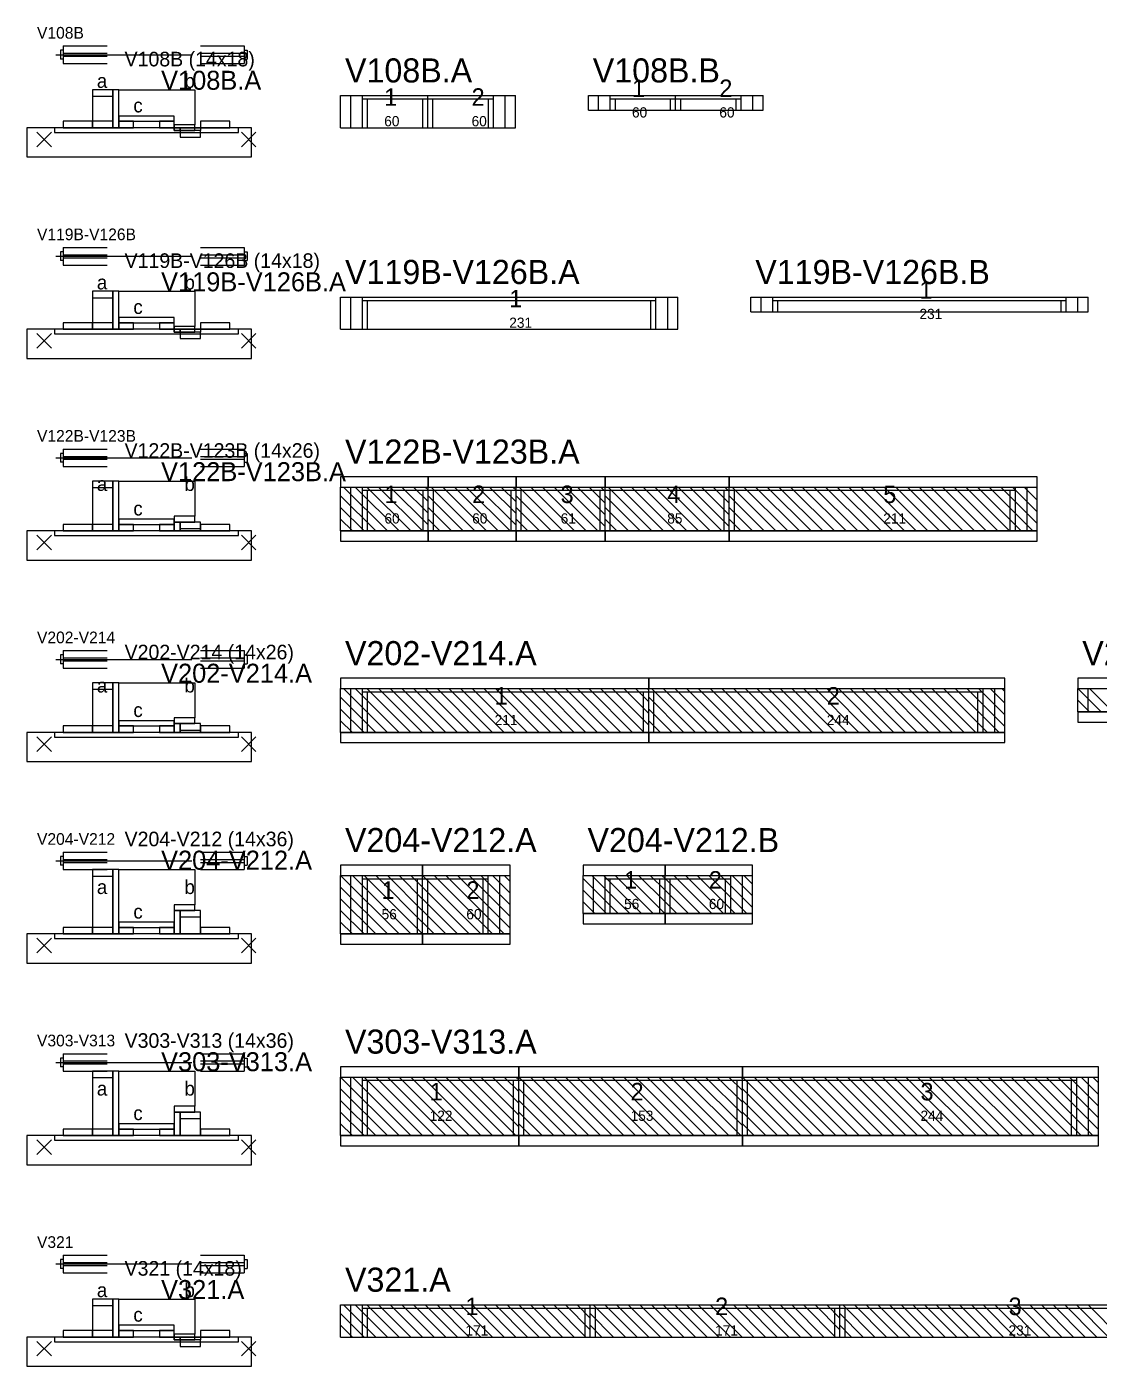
# Model space of a CAD drawing. Header units: metres. Extents: x -10 to 74425, y -2037 to 26.
# Drawn here: x 65070 to 65805, y -2008 to -1091 of the extents above; entities that cross this region are included whole.
import ezdxf

# ---------------------------------------------------------------- set-up
doc = ezdxf.new("R2010")
doc.units = ezdxf.units.M
doc.layers.add('LABELS', color=3, linetype='Continuous')
doc.layers.add('VIGAS', color=7, linetype='Continuous')

msp = doc.modelspace()

# ---------------------------------------------------------------- linework, layer by layer
at = {"layer": 'VIGAS'}
for p, q in [((65093.2, -1107), (65093.2, -1113)), ((65095.2, -1107), (65093.2, -1107)), ((65095.2, -1104), (65125.2, -1104)), ((65095.2, -1104), (65095.2, -1116)), ((65095.2, -1109), (65125.2, -1109)), ((65189.2, -1104), (65219.2, -1104)), ((65189.2, -1109), (65219.2, -1109)), ((65219.2, -1104), (65219.2, -1116)), ((65219.2, -1107), (65221.2, -1107)), ((65221.2, -1107), (65221.2, -1113)), ((65090.2, -1110), (65183.2, -1110)), ((65095.2, -1113), (65093.2, -1113)), ((65095.2, -1111), (65125.2, -1111)), ((65095.2, -1116), (65125.2, -1116)), ((65189.2, -1111), (65219.2, -1111)), ((65189.2, -1116), (65219.2, -1116)), ((65219.2, -1113), (65221.2, -1113)), ((65285.2, -1138), (65344.9, -1138)), ((65285.2, -1160), (65285.2, -1138)), ((65292.2, -1160), (65292.2, -1138)), ((65300.2, -1160), (65300.2, -1138)), ((65300.2, -1140.2), (65344.9, -1140.2)), ((65303.7, -1160), (65303.7, -1140.2)), ((65341.4, -1160), (65341.4, -1140.2)), ((65344.9, -1160), (65344.9, -1138)), ((65344.9, -1160), (65344.9, -1138)), ((65344.9, -1138), (65404.9, -1138)), ((65344.9, -1160), (65344.9, -1138)), ((65344.9, -1160), (65344.9, -1138)), ((65344.9, -1160), (65344.9, -1138)), ((65344.9, -1140.2), (65389.9, -1140.2)), ((65348.4, -1160), (65348.4, -1140.2)), ((65386.4, -1160), (65386.4, -1140.2)), ((65389.9, -1160), (65389.9, -1138)), ((65397.9, -1160), (65397.9, -1138)), ((65404.9, -1160), (65404.9, -1138)), ((65454.9, -1138), (65514.6, -1138)), ((65454.9, -1148), (65454.9, -1138)), ((65461.9, -1148), (65461.9, -1138)), ((65469.9, -1148), (65469.9, -1138)), ((65469.9, -1140.2), (65514.6, -1140.2)), ((65473.4, -1148), (65473.4, -1140.2)), ((65511.1, -1148), (65511.1, -1140.2)), ((65514.6, -1148), (65514.6, -1138)), ((65514.6, -1148), (65514.6, -1138)), ((65514.6, -1138), (65574.6, -1138)), ((65514.6, -1148), (65514.6, -1138)), ((65514.6, -1148), (65514.6, -1138)), ((65514.6, -1148), (65514.6, -1138)), ((65514.6, -1140.2), (65559.6, -1140.2)), ((65518.1, -1148), (65518.1, -1140.2)), ((65556.1, -1148), (65556.1, -1140.2)), ((65559.6, -1148), (65559.6, -1138)), ((65567.6, -1148), (65567.6, -1138)), ((65574.6, -1148), (65574.6, -1138)), ((65454.9, -1148), (65514.6, -1148)), ((65469.9, -1148), (65473.4, -1148)), ((65511.1, -1148), (65514.6, -1148)), ((65514.6, -1148), (65574.6, -1148)), ((65514.6, -1148), (65518.1, -1148)), ((65556.1, -1148), (65559.6, -1148)), ((65077.2, -1173), (65087.2, -1163)), ((65077.2, -1163), (65087.2, -1173)), ((65217.2, -1173), (65227.2, -1163)), ((65217.2, -1163), (65227.2, -1173)), ((65285.2, -1160), (65344.9, -1160)), ((65300.2, -1160), (65303.7, -1160)), ((65341.4, -1160), (65344.9, -1160)), ((65344.9, -1160), (65404.9, -1160)), ((65344.9, -1160), (65348.4, -1160)), ((65386.4, -1160), (65389.9, -1160)), ((65093.2, -1245), (65093.2, -1251)), ((65095.2, -1245), (65093.2, -1245)), ((65095.2, -1242), (65125.2, -1242)), ((65095.2, -1242), (65095.2, -1254)), ((65095.2, -1247), (65125.2, -1247)), ((65189.2, -1242), (65219.2, -1242)), ((65189.2, -1247), (65219.2, -1247)), ((65219.2, -1242), (65219.2, -1254)), ((65219.2, -1245), (65221.2, -1245)), ((65221.2, -1245), (65221.2, -1251)), ((65090.2, -1248), (65183.2, -1248)), ((65095.2, -1251), (65093.2, -1251)), ((65095.2, -1249), (65125.2, -1249)), ((65095.2, -1254), (65125.2, -1254)), ((65189.2, -1249), (65219.2, -1249)), ((65189.2, -1254), (65219.2, -1254)), ((65219.2, -1251), (65221.2, -1251)), ((65285.2, -1276), (65516.2, -1276)), ((65285.2, -1298), (65285.2, -1276)), ((65292.2, -1298), (65292.2, -1276)), ((65300.2, -1298), (65300.2, -1276)), ((65300.2, -1278.2), (65501.2, -1278.2)), ((65303.7, -1298), (65303.7, -1278.2)), ((65497.7, -1298), (65497.7, -1278.2)), ((65501.2, -1298), (65501.2, -1276)), ((65509.2, -1298), (65509.2, -1276)), ((65516.2, -1298), (65516.2, -1276)), ((65566.2, -1276), (65797.2, -1276)), ((65566.2, -1286), (65566.2, -1276)), ((65573.2, -1286), (65573.2, -1276)), ((65581.2, -1286), (65581.2, -1276)), ((65581.2, -1278.2), (65782.2, -1278.2)), ((65584.7, -1286), (65584.7, -1278.2)), ((65778.7, -1286), (65778.7, -1278.2)), ((65782.2, -1286), (65782.2, -1276)), ((65790.2, -1286), (65790.2, -1276)), ((65797.2, -1286), (65797.2, -1276)), ((65566.2, -1286), (65797.2, -1286)), ((65581.2, -1286), (65584.7, -1286)), ((65778.7, -1286), (65782.2, -1286)), ((65077.2, -1311), (65087.2, -1301)), ((65077.2, -1301), (65087.2, -1311)), ((65217.2, -1311), (65227.2, -1301)), ((65217.2, -1301), (65227.2, -1311)), ((65285.2, -1298), (65516.2, -1298)), ((65300.2, -1298), (65303.7, -1298)), ((65497.7, -1298), (65501.2, -1298)), ((65093.2, -1383), (65093.2, -1389)), ((65095.2, -1383), (65093.2, -1383)), ((65095.2, -1380), (65125.2, -1380)), ((65095.2, -1380), (65095.2, -1392)), ((65189.2, -1380), (65219.2, -1380)), ((65219.2, -1380), (65219.2, -1392)), ((65219.2, -1383), (65221.2, -1383)), ((65221.2, -1383), (65221.2, -1389)), ((65090.2, -1386), (65183.2, -1386)), ((65095.2, -1389), (65093.2, -1389)), ((65095.2, -1385), (65125.2, -1385)), ((65095.2, -1387), (65125.2, -1387)), ((65095.2, -1392), (65125.2, -1392)), ((65189.2, -1385), (65219.2, -1385)), ((65189.2, -1387), (65219.2, -1387)), ((65189.2, -1392), (65219.2, -1392)), ((65219.2, -1389), (65221.2, -1389)), ((65285.2, -1406), (65345.2, -1406)), ((65285.2, -1436), (65285.2, -1406)), ((65309.2, -1436), (65285.2, -1412)), ((65317.2, -1436), (65287.2, -1406)), ((65292.2, -1436), (65292.2, -1406)), ((65325.2, -1436), (65295.2, -1406)), ((65300.2, -1436), (65300.2, -1406)), ((65300.2, -1408.2), (65345.2, -1408.2)), ((65333.2, -1436), (65303.2, -1406)), ((65303.7, -1436), (65303.7, -1408.2)), ((65341.2, -1436), (65311.2, -1406)), ((65345.2, -1432), (65319.2, -1406)), ((65345.2, -1424), (65327.2, -1406)), ((65345.2, -1416), (65335.2, -1406)), ((65341.7, -1436), (65341.7, -1408.2)), ((65345.2, -1408), (65343.2, -1406)), ((65345.2, -1436), (65345.2, -1406)), ((65345.2, -1436), (65345.2, -1406)), ((65345.2, -1406), (65405.4, -1406)), ((65345.2, -1436), (65345.2, -1406)), ((65345.2, -1436), (65345.2, -1406)), ((65345.2, -1436), (65345.2, -1406)), ((65345.2, -1408.2), (65405.4, -1408.2)), ((65369.2, -1436), (65345.2, -1412)), ((65377.2, -1436), (65347.2, -1406)), ((65348.7, -1436), (65348.7, -1408.2)), ((65385.2, -1436), (65355.2, -1406)), ((65393.2, -1436), (65363.2, -1406)), ((65401.2, -1436), (65371.2, -1406)), ((65405.4, -1432.2), (65379.2, -1406)), ((65405.4, -1424.2), (65387.2, -1406)), ((65405.4, -1416.2), (65395.2, -1406)), ((65401.9, -1436), (65401.9, -1408.2)), ((65405.4, -1408.2), (65403.2, -1406)), ((65405.4, -1436), (65405.4, -1406)), ((65405.4, -1436), (65405.4, -1406)), ((65405.4, -1406), (65466.4, -1406)), ((65405.4, -1436), (65405.4, -1406)), ((65405.4, -1436), (65405.4, -1406)), ((65405.4, -1436), (65405.4, -1406)), ((65405.4, -1408.2), (65466.4, -1408.2)), ((65429.4, -1436), (65405.4, -1412)), ((65437.4, -1436), (65407.4, -1406)), ((65408.9, -1436), (65408.9, -1408.2)), ((65445.4, -1436), (65415.4, -1406)), ((65453.4, -1436), (65423.4, -1406)), ((65461.4, -1436), (65431.4, -1406)), ((65466.4, -1433), (65439.4, -1406)), ((65466.4, -1425), (65447.4, -1406)), ((65466.4, -1417), (65455.4, -1406)), ((65462.9, -1436), (65462.9, -1408.2)), ((65466.4, -1409), (65463.4, -1406)), ((65466.4, -1436), (65466.4, -1406)), ((65466.4, -1436), (65466.4, -1406)), ((65466.4, -1406), (65551.4, -1406)), ((65466.4, -1436), (65466.4, -1406)), ((65466.4, -1436), (65466.4, -1406)), ((65466.4, -1436), (65466.4, -1406)), ((65466.4, -1408.2), (65551.4, -1408.2)), ((65490.4, -1436), (65466.4, -1412)), ((65498.4, -1436), (65468.4, -1406)), ((65469.9, -1436), (65469.9, -1408.2)), ((65506.4, -1436), (65476.4, -1406)), ((65514.4, -1436), (65484.4, -1406)), ((65522.4, -1436), (65492.4, -1406)), ((65530.4, -1436), (65500.4, -1406)), ((65538.4, -1436), (65508.4, -1406)), ((65546.4, -1436), (65516.4, -1406)), ((65551.4, -1433), (65524.4, -1406)), ((65551.4, -1425), (65532.4, -1406)), ((65551.4, -1417), (65540.4, -1406)), ((65547.9, -1436), (65547.9, -1408.2)), ((65551.4, -1409), (65548.4, -1406)), ((65551.4, -1436), (65551.4, -1406)), ((65551.4, -1436), (65551.4, -1406)), ((65551.4, -1406), (65762.4, -1406)), ((65551.4, -1436), (65551.4, -1406)), ((65551.4, -1436), (65551.4, -1406)), ((65551.4, -1436), (65551.4, -1406)), ((65551.4, -1408.2), (65747.4, -1408.2)), ((65575.4, -1436), (65551.4, -1412)), ((65583.4, -1436), (65553.4, -1406)), ((65554.9, -1436), (65554.9, -1408.2)), ((65591.4, -1436), (65561.4, -1406)), ((65599.4, -1436), (65569.4, -1406)), ((65607.4, -1436), (65577.4, -1406)), ((65615.4, -1436), (65585.4, -1406)), ((65623.4, -1436), (65593.4, -1406)), ((65631.4, -1436), (65601.4, -1406)), ((65639.4, -1436), (65609.4, -1406)), ((65647.4, -1436), (65617.4, -1406)), ((65655.4, -1436), (65625.4, -1406)), ((65663.4, -1436), (65633.4, -1406)), ((65671.4, -1436), (65641.4, -1406)), ((65679.4, -1436), (65649.4, -1406)), ((65687.4, -1436), (65657.4, -1406)), ((65695.4, -1436), (65665.4, -1406)), ((65703.4, -1436), (65673.4, -1406)), ((65711.4, -1436), (65681.4, -1406)), ((65719.4, -1436), (65689.4, -1406)), ((65727.4, -1436), (65697.4, -1406)), ((65735.4, -1436), (65705.4, -1406)), ((65743.4, -1436), (65713.4, -1406)), ((65751.4, -1436), (65721.4, -1406)), ((65759.4, -1436), (65729.4, -1406)), ((65762.4, -1431), (65737.4, -1406)), ((65743.9, -1436), (65743.9, -1408.2)), ((65762.4, -1423), (65745.4, -1406)), ((65747.4, -1436), (65747.4, -1406)), ((65762.4, -1415), (65753.4, -1406)), ((65755.4, -1436), (65755.4, -1406)), ((65762.4, -1407), (65761.4, -1406)), ((65762.4, -1436), (65762.4, -1406)), ((65301.2, -1436), (65285.2, -1420)), ((65361.2, -1436), (65345.2, -1420)), ((65421.4, -1436), (65405.4, -1420)), ((65482.4, -1436), (65466.4, -1420)), ((65567.4, -1436), (65551.4, -1420)), ((65293.2, -1436), (65285.2, -1428)), ((65353.2, -1436), (65345.2, -1428)), ((65413.4, -1436), (65405.4, -1428)), ((65474.4, -1436), (65466.4, -1428)), ((65559.4, -1436), (65551.4, -1428)), ((65077.2, -1449), (65087.2, -1439)), ((65077.2, -1439), (65087.2, -1449)), ((65217.2, -1449), (65227.2, -1439)), ((65217.2, -1439), (65227.2, -1449)), ((65285.2, -1436), (65345.2, -1436)), ((65285.2, -1436), (65285.2, -1436)), ((65300.2, -1436), (65303.7, -1436)), ((65341.7, -1436), (65345.2, -1436)), ((65345.2, -1436), (65405.4, -1436)), ((65345.2, -1436), (65348.7, -1436)), ((65345.2, -1436), (65345.2, -1436)), ((65401.9, -1436), (65405.4, -1436)), ((65405.4, -1436), (65466.4, -1436)), ((65405.4, -1436), (65408.9, -1436)), ((65405.4, -1436), (65405.4, -1436)), ((65462.9, -1436), (65466.4, -1436)), ((65466.4, -1436), (65551.4, -1436)), ((65466.4, -1436), (65469.9, -1436)), ((65466.4, -1436), (65466.4, -1436)), ((65547.9, -1436), (65551.4, -1436)), ((65551.4, -1436), (65762.4, -1436)), ((65551.4, -1436), (65554.9, -1436)), ((65551.4, -1436), (65551.4, -1436)), ((65743.9, -1436), (65747.4, -1436)), ((65093.2, -1521), (65093.2, -1527)), ((65095.2, -1521), (65093.2, -1521)), ((65095.2, -1518), (65125.2, -1518)), ((65095.2, -1518), (65095.2, -1530)), ((65189.2, -1518), (65219.2, -1518)), ((65219.2, -1518), (65219.2, -1530)), ((65219.2, -1521), (65221.2, -1521)), ((65221.2, -1521), (65221.2, -1527)), ((65090.2, -1524), (65183.2, -1524)), ((65095.2, -1527), (65093.2, -1527)), ((65095.2, -1523), (65125.2, -1523)), ((65095.2, -1525), (65125.2, -1525)), ((65095.2, -1530), (65125.2, -1530)), ((65189.2, -1523), (65219.2, -1523)), ((65189.2, -1525), (65219.2, -1525)), ((65189.2, -1530), (65219.2, -1530)), ((65219.2, -1527), (65221.2, -1527)), ((65285.2, -1544), (65496.2, -1544)), ((65285.2, -1574), (65285.2, -1544)), ((65317.2, -1574), (65287.2, -1544)), ((65292.2, -1574), (65292.2, -1544)), ((65325.2, -1574), (65295.2, -1544)), ((65300.2, -1574), (65300.2, -1544)), ((65300.2, -1546.2), (65496.2, -1546.2)), ((65333.2, -1574), (65303.2, -1544)), ((65303.7, -1574), (65303.7, -1546.2)), ((65341.2, -1574), (65311.2, -1544)), ((65349.2, -1574), (65319.2, -1544)), ((65357.2, -1574), (65327.2, -1544)), ((65365.2, -1574), (65335.2, -1544)), ((65373.2, -1574), (65343.2, -1544)), ((65381.2, -1574), (65351.2, -1544)), ((65389.2, -1574), (65359.2, -1544)), ((65397.2, -1574), (65367.2, -1544)), ((65405.2, -1574), (65375.2, -1544)), ((65413.2, -1574), (65383.2, -1544)), ((65421.2, -1574), (65391.2, -1544)), ((65429.2, -1574), (65399.2, -1544)), ((65437.2, -1574), (65407.2, -1544)), ((65445.2, -1574), (65415.2, -1544)), ((65453.2, -1574), (65423.2, -1544)), ((65461.2, -1574), (65431.2, -1544)), ((65469.2, -1574), (65439.2, -1544)), ((65477.2, -1574), (65447.2, -1544)), ((65485.2, -1574), (65455.2, -1544)), ((65493.2, -1574), (65463.2, -1544)), ((65496.2, -1569), (65471.2, -1544)), ((65496.2, -1561), (65479.2, -1544)), ((65496.2, -1553), (65487.2, -1544)), ((65492.7, -1574), (65492.7, -1546.2)), ((65496.2, -1545), (65495.2, -1544)), ((65496.2, -1574), (65496.2, -1544)), ((65496.2, -1574), (65496.2, -1544)), ((65496.2, -1544), (65740.2, -1544)), ((65496.2, -1574), (65496.2, -1544)), ((65496.2, -1574), (65496.2, -1544)), ((65496.2, -1574), (65496.2, -1544)), ((65496.2, -1546.2), (65725.2, -1546.2)), ((65528.2, -1574), (65498.2, -1544)), ((65499.7, -1574), (65499.7, -1546.2)), ((65536.2, -1574), (65506.2, -1544)), ((65544.2, -1574), (65514.2, -1544)), ((65552.2, -1574), (65522.2, -1544)), ((65560.2, -1574), (65530.2, -1544)), ((65568.2, -1574), (65538.2, -1544)), ((65576.2, -1574), (65546.2, -1544)), ((65584.2, -1574), (65554.2, -1544)), ((65592.2, -1574), (65562.2, -1544)), ((65600.2, -1574), (65570.2, -1544)), ((65608.2, -1574), (65578.2, -1544)), ((65616.2, -1574), (65586.2, -1544)), ((65624.2, -1574), (65594.2, -1544)), ((65632.2, -1574), (65602.2, -1544)), ((65640.2, -1574), (65610.2, -1544)), ((65648.2, -1574), (65618.2, -1544)), ((65656.2, -1574), (65626.2, -1544)), ((65664.2, -1574), (65634.2, -1544)), ((65672.2, -1574), (65642.2, -1544)), ((65680.2, -1574), (65650.2, -1544)), ((65688.2, -1574), (65658.2, -1544)), ((65696.2, -1574), (65666.2, -1544)), ((65704.2, -1574), (65674.2, -1544)), ((65712.2, -1574), (65682.2, -1544)), ((65720.2, -1574), (65690.2, -1544)), ((65728.2, -1574), (65698.2, -1544)), ((65736.2, -1574), (65706.2, -1544)), ((65740.2, -1570), (65714.2, -1544)), ((65721.7, -1574), (65721.7, -1546.2)), ((65740.2, -1562), (65722.2, -1544)), ((65725.2, -1574), (65725.2, -1544)), ((65740.2, -1554), (65730.2, -1544)), ((65733.2, -1574), (65733.2, -1544)), ((65740.2, -1546), (65738.2, -1544)), ((65740.2, -1574), (65740.2, -1544)), ((65790.2, -1544), (66001.2, -1544)), ((65790.2, -1560), (65790.2, -1544)), ((65806.2, -1560), (65790.2, -1544)), ((65797.2, -1560), (65797.2, -1544)), ((65814.2, -1560), (65798.2, -1544)), ((65309.2, -1574), (65285.2, -1550)), ((65301.2, -1574), (65285.2, -1558)), ((65520.2, -1574), (65496.2, -1550)), ((65512.2, -1574), (65496.2, -1558)), ((65798.2, -1560), (65790.2, -1552)), ((65293.2, -1574), (65285.2, -1566)), ((65504.2, -1574), (65496.2, -1566)), ((65790.2, -1560), (66001.2, -1560)), ((65790.2, -1560), (65790.2, -1560)), ((65077.2, -1587), (65087.2, -1577)), ((65077.2, -1577), (65087.2, -1587)), ((65217.2, -1587), (65227.2, -1577)), ((65217.2, -1577), (65227.2, -1587)), ((65285.2, -1574), (65496.2, -1574)), ((65285.2, -1574), (65285.2, -1574)), ((65300.2, -1574), (65303.7, -1574)), ((65492.7, -1574), (65496.2, -1574)), ((65496.2, -1574), (65740.2, -1574)), ((65496.2, -1574), (65499.7, -1574)), ((65496.2, -1574), (65496.2, -1574)), ((65721.7, -1574), (65725.2, -1574)), ((65093.2, -1659), (65093.2, -1665)), ((65095.2, -1659), (65093.2, -1659)), ((65095.2, -1656), (65125.2, -1656)), ((65095.2, -1656), (65095.2, -1668)), ((65189.2, -1656), (65219.2, -1656)), ((65219.2, -1656), (65219.2, -1668)), ((65219.2, -1659), (65221.2, -1659)), ((65221.2, -1659), (65221.2, -1665)), ((65090.2, -1662), (65183.2, -1662)), ((65095.2, -1665), (65093.2, -1665)), ((65095.2, -1661), (65125.2, -1661)), ((65095.2, -1663), (65125.2, -1663)), ((65095.2, -1668), (65125.2, -1668)), ((65189.2, -1661), (65219.2, -1661)), ((65189.2, -1663), (65219.2, -1663)), ((65189.2, -1668), (65219.2, -1668)), ((65219.2, -1665), (65221.2, -1665)), ((65285.2, -1672), (65341.3, -1672)), ((65285.2, -1712), (65285.2, -1672)), ((65325.2, -1712), (65285.2, -1672)), ((65292.2, -1712), (65292.2, -1672)), ((65333.2, -1712), (65293.2, -1672)), ((65300.2, -1712), (65300.2, -1672)), ((65300.2, -1674.2), (65341.3, -1674.2)), ((65341.2, -1712), (65301.2, -1672)), ((65303.7, -1712), (65303.7, -1674.2)), ((65341.3, -1704.1), (65309.2, -1672)), ((65341.3, -1696.1), (65317.2, -1672)), ((65341.3, -1688.1), (65325.2, -1672)), ((65341.3, -1680.1), (65333.2, -1672)), ((65337.8, -1712), (65337.8, -1674.2)), ((65341.3, -1672.1), (65341.2, -1672)), ((65341.3, -1712), (65341.3, -1672)), ((65341.3, -1712), (65341.3, -1672)), ((65341.3, -1672), (65401.3, -1672)), ((65341.3, -1712), (65341.3, -1672)), ((65341.3, -1712), (65341.3, -1672)), ((65341.3, -1712), (65341.3, -1672)), ((65381.3, -1712), (65341.3, -1672)), ((65341.3, -1674.2), (65386.3, -1674.2)), ((65344.8, -1712), (65344.8, -1674.2)), ((65389.3, -1712), (65349.3, -1672)), ((65397.3, -1712), (65357.3, -1672)), ((65401.3, -1708), (65365.3, -1672)), ((65401.3, -1700), (65373.3, -1672)), ((65401.3, -1692), (65381.3, -1672)), ((65382.8, -1712), (65382.8, -1674.2)), ((65386.3, -1712), (65386.3, -1672)), ((65401.3, -1684), (65389.3, -1672)), ((65394.3, -1712), (65394.3, -1672)), ((65401.3, -1676), (65397.3, -1672)), ((65401.3, -1712), (65401.3, -1672)), ((65451.3, -1672), (65507.4, -1672)), ((65451.3, -1698), (65451.3, -1672)), ((65475.3, -1698), (65451.3, -1674)), ((65483.3, -1698), (65457.3, -1672)), ((65458.3, -1698), (65458.3, -1672)), ((65491.3, -1698), (65465.3, -1672)), ((65466.3, -1698), (65466.3, -1672)), ((65466.3, -1674.2), (65507.4, -1674.2)), ((65469.8, -1698), (65469.8, -1674.2)), ((65499.3, -1698), (65473.3, -1672)), ((65507.3, -1698), (65481.3, -1672)), ((65507.4, -1690.1), (65489.3, -1672)), ((65507.4, -1682.1), (65497.3, -1672)), ((65503.9, -1698), (65503.9, -1674.2)), ((65507.4, -1674.1), (65505.3, -1672)), ((65507.4, -1698), (65507.4, -1672)), ((65507.4, -1698), (65507.4, -1672)), ((65507.4, -1672), (65567.4, -1672)), ((65507.4, -1698), (65507.4, -1672)), ((65507.4, -1698), (65507.4, -1672)), ((65507.4, -1698), (65507.4, -1672)), ((65531.4, -1698), (65507.4, -1674)), ((65507.4, -1674.2), (65552.4, -1674.2)), ((65510.9, -1698), (65510.9, -1674.2)), ((65539.4, -1698), (65513.4, -1672)), ((65547.4, -1698), (65521.4, -1672)), ((65555.4, -1698), (65529.4, -1672)), ((65563.4, -1698), (65537.4, -1672)), ((65567.4, -1694), (65545.4, -1672)), ((65548.9, -1698), (65548.9, -1674.2)), ((65552.4, -1698), (65552.4, -1672)), ((65567.4, -1686), (65553.4, -1672)), ((65560.4, -1698), (65560.4, -1672)), ((65567.4, -1678), (65561.4, -1672)), ((65567.4, -1698), (65567.4, -1672)), ((65317.2, -1712), (65285.2, -1680)), ((65373.3, -1712), (65341.3, -1680)), ((65467.3, -1698), (65451.3, -1682)), ((65523.4, -1698), (65507.4, -1682)), ((65309.2, -1712), (65285.2, -1688)), ((65301.2, -1712), (65285.2, -1696)), ((65365.3, -1712), (65341.3, -1688)), ((65357.3, -1712), (65341.3, -1696)), ((65459.3, -1698), (65451.3, -1690)), ((65515.4, -1698), (65507.4, -1690)), ((65293.2, -1712), (65285.2, -1704)), ((65349.3, -1712), (65341.3, -1704)), ((65451.3, -1698), (65507.4, -1698)), ((65451.3, -1698), (65451.3, -1698)), ((65466.3, -1698), (65469.8, -1698)), ((65503.9, -1698), (65507.4, -1698)), ((65507.4, -1698), (65567.4, -1698)), ((65507.4, -1698), (65510.9, -1698)), ((65507.4, -1698), (65507.4, -1698)), ((65548.9, -1698), (65552.4, -1698)), ((65077.2, -1725), (65087.2, -1715)), ((65077.2, -1715), (65087.2, -1725)), ((65217.2, -1725), (65227.2, -1715)), ((65217.2, -1715), (65227.2, -1725)), ((65285.2, -1712), (65341.3, -1712)), ((65285.2, -1712), (65285.2, -1712)), ((65300.2, -1712), (65303.7, -1712)), ((65337.8, -1712), (65341.3, -1712)), ((65341.3, -1712), (65401.3, -1712)), ((65341.3, -1712), (65344.8, -1712)), ((65341.3, -1712), (65341.3, -1712)), ((65382.8, -1712), (65386.3, -1712)), ((65093.2, -1797), (65093.2, -1803)), ((65095.2, -1797), (65093.2, -1797)), ((65095.2, -1794), (65125.2, -1794)), ((65095.2, -1794), (65095.2, -1806)), ((65189.2, -1794), (65219.2, -1794)), ((65219.2, -1794), (65219.2, -1806)), ((65219.2, -1797), (65221.2, -1797)), ((65221.2, -1797), (65221.2, -1803)), ((65090.2, -1800), (65183.2, -1800)), ((65095.2, -1803), (65093.2, -1803)), ((65095.2, -1799), (65125.2, -1799)), ((65095.2, -1801), (65125.2, -1801)), ((65095.2, -1806), (65125.2, -1806)), ((65189.2, -1799), (65219.2, -1799)), ((65189.2, -1801), (65219.2, -1801)), ((65189.2, -1806), (65219.2, -1806)), ((65219.2, -1803), (65221.2, -1803)), ((65285.2, -1810), (65407.2, -1810)), ((65285.2, -1850), (65285.2, -1810)), ((65325.2, -1850), (65285.2, -1810)), ((65292.2, -1850), (65292.2, -1810)), ((65333.2, -1850), (65293.2, -1810)), ((65300.2, -1850), (65300.2, -1810)), ((65300.2, -1812.2), (65407.2, -1812.2)), ((65341.2, -1850), (65301.2, -1810)), ((65303.7, -1850), (65303.7, -1812.2)), ((65349.2, -1850), (65309.2, -1810)), ((65357.2, -1850), (65317.2, -1810)), ((65365.2, -1850), (65325.2, -1810)), ((65373.2, -1850), (65333.2, -1810)), ((65381.2, -1850), (65341.2, -1810)), ((65389.2, -1850), (65349.2, -1810)), ((65397.2, -1850), (65357.2, -1810)), ((65405.2, -1850), (65365.2, -1810)), ((65407.2, -1844), (65373.2, -1810)), ((65407.2, -1836), (65381.2, -1810)), ((65407.2, -1828), (65389.2, -1810)), ((65407.2, -1820), (65397.2, -1810)), ((65403.7, -1850), (65403.7, -1812.2)), ((65407.2, -1812), (65405.2, -1810)), ((65407.2, -1850), (65407.2, -1810)), ((65407.2, -1850), (65407.2, -1810)), ((65407.2, -1810), (65560.4, -1810)), ((65407.2, -1850), (65407.2, -1810)), ((65407.2, -1850), (65407.2, -1810)), ((65407.2, -1850), (65407.2, -1810)), ((65447.2, -1850), (65407.2, -1810)), ((65407.2, -1812.2), (65560.4, -1812.2)), ((65410.7, -1850), (65410.7, -1812.2)), ((65455.2, -1850), (65415.2, -1810)), ((65463.2, -1850), (65423.2, -1810)), ((65471.2, -1850), (65431.2, -1810)), ((65479.2, -1850), (65439.2, -1810)), ((65487.2, -1850), (65447.2, -1810)), ((65495.2, -1850), (65455.2, -1810)), ((65503.2, -1850), (65463.2, -1810)), ((65511.2, -1850), (65471.2, -1810)), ((65519.2, -1850), (65479.2, -1810)), ((65527.2, -1850), (65487.2, -1810)), ((65535.2, -1850), (65495.2, -1810)), ((65543.2, -1850), (65503.2, -1810)), ((65551.2, -1850), (65511.2, -1810)), ((65559.2, -1850), (65519.2, -1810)), ((65560.4, -1843.2), (65527.2, -1810)), ((65560.4, -1835.2), (65535.2, -1810)), ((65560.4, -1827.2), (65543.2, -1810)), ((65560.4, -1819.2), (65551.2, -1810)), ((65556.9, -1850), (65556.9, -1812.2)), ((65560.4, -1811.2), (65559.2, -1810)), ((65560.4, -1850), (65560.4, -1810)), ((65560.4, -1850), (65560.4, -1810)), ((65560.4, -1810), (65804.4, -1810)), ((65560.4, -1850), (65560.4, -1810)), ((65560.4, -1850), (65560.4, -1810)), ((65560.4, -1850), (65560.4, -1810)), ((65600.4, -1850), (65560.4, -1810)), ((65560.4, -1812.2), (65789.4, -1812.2)), ((65563.9, -1850), (65563.9, -1812.2)), ((65608.4, -1850), (65568.4, -1810)), ((65616.4, -1850), (65576.4, -1810)), ((65624.4, -1850), (65584.4, -1810)), ((65632.4, -1850), (65592.4, -1810)), ((65640.4, -1850), (65600.4, -1810)), ((65648.4, -1850), (65608.4, -1810)), ((65656.4, -1850), (65616.4, -1810)), ((65664.4, -1850), (65624.4, -1810)), ((65672.4, -1850), (65632.4, -1810)), ((65680.4, -1850), (65640.4, -1810)), ((65688.4, -1850), (65648.4, -1810)), ((65696.4, -1850), (65656.4, -1810)), ((65704.4, -1850), (65664.4, -1810)), ((65712.4, -1850), (65672.4, -1810)), ((65720.4, -1850), (65680.4, -1810)), ((65728.4, -1850), (65688.4, -1810)), ((65736.4, -1850), (65696.4, -1810)), ((65744.4, -1850), (65704.4, -1810)), ((65752.4, -1850), (65712.4, -1810)), ((65760.4, -1850), (65720.4, -1810)), ((65768.4, -1850), (65728.4, -1810)), ((65776.4, -1850), (65736.4, -1810)), ((65784.4, -1850), (65744.4, -1810)), ((65792.4, -1850), (65752.4, -1810)), ((65800.4, -1850), (65760.4, -1810)), ((65804.4, -1846), (65768.4, -1810)), ((65804.4, -1838), (65776.4, -1810)), ((65804.4, -1830), (65784.4, -1810)), ((65785.9, -1850), (65785.9, -1812.2)), ((65789.4, -1850), (65789.4, -1810)), ((65804.4, -1822), (65792.4, -1810)), ((65797.4, -1850), (65797.4, -1810)), ((65804.4, -1814), (65800.4, -1810)), ((65804.4, -1850), (65804.4, -1810)), ((65317.2, -1850), (65285.2, -1818)), ((65439.2, -1850), (65407.2, -1818)), ((65592.4, -1850), (65560.4, -1818)), ((65309.2, -1850), (65285.2, -1826)), ((65301.2, -1850), (65285.2, -1834)), ((65431.2, -1850), (65407.2, -1826)), ((65423.2, -1850), (65407.2, -1834)), ((65584.4, -1850), (65560.4, -1826)), ((65576.4, -1850), (65560.4, -1834)), ((65293.2, -1850), (65285.2, -1842)), ((65415.2, -1850), (65407.2, -1842)), ((65568.4, -1850), (65560.4, -1842)), ((65285.2, -1850), (65407.2, -1850)), ((65285.2, -1850), (65285.2, -1850)), ((65300.2, -1850), (65303.7, -1850)), ((65403.7, -1850), (65407.2, -1850)), ((65407.2, -1850), (65560.4, -1850)), ((65407.2, -1850), (65410.7, -1850)), ((65407.2, -1850), (65407.2, -1850)), ((65556.9, -1850), (65560.4, -1850)), ((65560.4, -1850), (65804.4, -1850)), ((65560.4, -1850), (65563.9, -1850)), ((65560.4, -1850), (65560.4, -1850)), ((65785.9, -1850), (65789.4, -1850)), ((65077.2, -1863), (65087.2, -1853)), ((65077.2, -1853), (65087.2, -1863)), ((65217.2, -1863), (65227.2, -1853)), ((65217.2, -1853), (65227.2, -1863)), ((65093.2, -1935), (65093.2, -1941)), ((65095.2, -1935), (65093.2, -1935)), ((65095.2, -1932), (65125.2, -1932)), ((65095.2, -1932), (65095.2, -1944)), ((65189.2, -1932), (65219.2, -1932)), ((65219.2, -1932), (65219.2, -1944)), ((65219.2, -1935), (65221.2, -1935)), ((65221.2, -1935), (65221.2, -1941)), ((65090.2, -1938), (65183.2, -1938)), ((65095.2, -1941), (65093.2, -1941)), ((65095.2, -1937), (65125.2, -1937)), ((65095.2, -1939), (65125.2, -1939)), ((65095.2, -1944), (65125.2, -1944)), ((65189.2, -1937), (65219.2, -1937)), ((65189.2, -1939), (65219.2, -1939)), ((65189.2, -1944), (65219.2, -1944)), ((65219.2, -1941), (65221.2, -1941)), ((65285.2, -1966), (65456.2, -1966)), ((65285.2, -1988), (65285.2, -1966)), ((65309.2, -1988), (65287.2, -1966)), ((65292.2, -1988), (65292.2, -1966)), ((65317.2, -1988), (65295.2, -1966)), ((65300.2, -1988), (65300.2, -1966)), ((65300.2, -1968.2), (65456.2, -1968.2)), ((65325.2, -1988), (65303.2, -1966)), ((65303.7, -1988), (65303.7, -1968.2)), ((65333.2, -1988), (65311.2, -1966)), ((65341.2, -1988), (65319.2, -1966)), ((65349.2, -1988), (65327.2, -1966)), ((65357.2, -1988), (65335.2, -1966)), ((65365.2, -1988), (65343.2, -1966)), ((65373.2, -1988), (65351.2, -1966)), ((65381.2, -1988), (65359.2, -1966)), ((65389.2, -1988), (65367.2, -1966)), ((65397.2, -1988), (65375.2, -1966)), ((65405.2, -1988), (65383.2, -1966)), ((65413.2, -1988), (65391.2, -1966)), ((65421.2, -1988), (65399.2, -1966)), ((65429.2, -1988), (65407.2, -1966)), ((65437.2, -1988), (65415.2, -1966)), ((65445.2, -1988), (65423.2, -1966)), ((65453.2, -1988), (65431.2, -1966)), ((65456.2, -1983), (65439.2, -1966)), ((65456.2, -1975), (65447.2, -1966)), ((65452.7, -1988), (65452.7, -1968.2)), ((65456.2, -1967), (65455.2, -1966)), ((65456.2, -1988), (65456.2, -1966)), ((65456.2, -1988), (65456.2, -1966)), ((65456.2, -1966), (65627.2, -1966)), ((65456.2, -1988), (65456.2, -1966)), ((65456.2, -1988), (65456.2, -1966)), ((65456.2, -1988), (65456.2, -1966)), ((65456.2, -1968.2), (65627.2, -1968.2)), ((65480.2, -1988), (65458.2, -1966)), ((65459.7, -1988), (65459.7, -1968.2)), ((65488.2, -1988), (65466.2, -1966)), ((65496.2, -1988), (65474.2, -1966)), ((65504.2, -1988), (65482.2, -1966)), ((65512.2, -1988), (65490.2, -1966)), ((65520.2, -1988), (65498.2, -1966)), ((65528.2, -1988), (65506.2, -1966)), ((65536.2, -1988), (65514.2, -1966)), ((65544.2, -1988), (65522.2, -1966)), ((65552.2, -1988), (65530.2, -1966)), ((65560.2, -1988), (65538.2, -1966)), ((65568.2, -1988), (65546.2, -1966)), ((65576.2, -1988), (65554.2, -1966)), ((65584.2, -1988), (65562.2, -1966)), ((65592.2, -1988), (65570.2, -1966)), ((65600.2, -1988), (65578.2, -1966)), ((65608.2, -1988), (65586.2, -1966)), ((65616.2, -1988), (65594.2, -1966)), ((65624.2, -1988), (65602.2, -1966)), ((65627.2, -1983), (65610.2, -1966)), ((65627.2, -1975), (65618.2, -1966)), ((65623.7, -1988), (65623.7, -1968.2)), ((65627.2, -1967), (65626.2, -1966)), ((65627.2, -1988), (65627.2, -1966)), ((65627.2, -1988), (65627.2, -1966)), ((65627.2, -1966), (65858.2, -1966)), ((65627.2, -1988), (65627.2, -1966)), ((65627.2, -1988), (65627.2, -1966)), ((65627.2, -1988), (65627.2, -1966)), ((65627.2, -1968.2), (65858.2, -1968.2)), ((65651.2, -1988), (65629.2, -1966)), ((65630.7, -1988), (65630.7, -1968.2)), ((65659.2, -1988), (65637.2, -1966)), ((65667.2, -1988), (65645.2, -1966)), ((65675.2, -1988), (65653.2, -1966)), ((65683.2, -1988), (65661.2, -1966)), ((65691.2, -1988), (65669.2, -1966)), ((65699.2, -1988), (65677.2, -1966)), ((65707.2, -1988), (65685.2, -1966)), ((65715.2, -1988), (65693.2, -1966)), ((65723.2, -1988), (65701.2, -1966)), ((65731.2, -1988), (65709.2, -1966)), ((65739.2, -1988), (65717.2, -1966)), ((65747.2, -1988), (65725.2, -1966)), ((65755.2, -1988), (65733.2, -1966)), ((65763.2, -1988), (65741.2, -1966)), ((65771.2, -1988), (65749.2, -1966)), ((65779.2, -1988), (65757.2, -1966)), ((65787.2, -1988), (65765.2, -1966)), ((65795.2, -1988), (65773.2, -1966)), ((65803.2, -1988), (65781.2, -1966)), ((65811.2, -1988), (65789.2, -1966)), ((65819.2, -1988), (65797.2, -1966)), ((65301.2, -1988), (65285.2, -1972)), ((65293.2, -1988), (65285.2, -1980)), ((65472.2, -1988), (65456.2, -1972)), ((65464.2, -1988), (65456.2, -1980)), ((65643.2, -1988), (65627.2, -1972)), ((65635.2, -1988), (65627.2, -1980)), ((65285.2, -1988), (65456.2, -1988)), ((65285.2, -1988), (65285.2, -1988)), ((65300.2, -1988), (65303.7, -1988)), ((65452.7, -1988), (65456.2, -1988)), ((65456.2, -1988), (65627.2, -1988)), ((65456.2, -1988), (65459.7, -1988)), ((65456.2, -1988), (65456.2, -1988)), ((65623.7, -1988), (65627.2, -1988)), ((65627.2, -1988), (65858.2, -1988)), ((65627.2, -1988), (65630.7, -1988)), ((65627.2, -1988), (65627.2, -1988)), ((65077.2, -2001), (65087.2, -1991)), ((65077.2, -1991), (65087.2, -2001)), ((65217.2, -2001), (65227.2, -1991)), ((65217.2, -1991), (65227.2, -2001))]:
    msp.add_line(p, q, dxfattribs=at)
for points in [[(65115.2, -1160), (65129.2, -1160), (65129.2, -1134), (65115.2, -1134)], [(65115.2, -1138.4), (65129.2, -1138.4), (65129.2, -1134), (65115.2, -1134)], [(65129.2, -1160), (65133.2, -1160), (65133.2, -1134), (65129.2, -1134)], [(65133.2, -1152), (65133.2, -1134), (65185.2, -1134), (65185.2, -1158), (65171.2, -1158), (65171.2, -1152)], [(65133.2, -1155.6), (65171.2, -1155.6), (65171.2, -1152), (65133.2, -1152)], [(65070.2, -1180), (65224.2, -1180), (65224.2, -1160), (65070.2, -1160)], [(65089.2, -1163.2), (65215.2, -1163.2), (65215.2, -1160), (65089.2, -1160)], [(65095.2, -1160), (65115.2, -1160), (65115.2, -1155.6), (65095.2, -1155.6)], [(65115.2, -1160), (65129.2, -1160), (65129.2, -1155.6), (65115.2, -1155.6)], [(65133.2, -1160), (65143.2, -1160), (65143.2, -1155.6), (65133.2, -1155.6)], [(65161.2, -1160), (65171.2, -1160), (65171.2, -1155.6), (65161.2, -1155.6)], [(65171.2, -1162), (65185.2, -1162), (65185.2, -1158), (65171.2, -1158)], [(65171.2, -1160), (65175.2, -1160), (65175.2, -1162), (65171.2, -1162)], [(65175.2, -1160), (65189.2, -1160), (65189.2, -1162), (65175.2, -1162)], [(65175.2, -1166.4), (65189.2, -1166.4), (65189.2, -1162), (65175.2, -1162)], [(65189.2, -1160), (65209.2, -1160), (65209.2, -1155.6), (65189.2, -1155.6)], [(65115.2, -1298), (65129.2, -1298), (65129.2, -1272), (65115.2, -1272)], [(65115.2, -1276.4), (65129.2, -1276.4), (65129.2, -1272), (65115.2, -1272)], [(65129.2, -1298), (65133.2, -1298), (65133.2, -1272), (65129.2, -1272)], [(65133.2, -1290), (65133.2, -1272), (65185.2, -1272), (65185.2, -1296), (65171.2, -1296), (65171.2, -1290)], [(65133.2, -1293.6), (65171.2, -1293.6), (65171.2, -1290), (65133.2, -1290)], [(65070.2, -1318), (65224.2, -1318), (65224.2, -1298), (65070.2, -1298)], [(65089.2, -1301.2), (65215.2, -1301.2), (65215.2, -1298), (65089.2, -1298)], [(65095.2, -1298), (65115.2, -1298), (65115.2, -1293.6), (65095.2, -1293.6)], [(65115.2, -1298), (65129.2, -1298), (65129.2, -1293.6), (65115.2, -1293.6)], [(65133.2, -1298), (65143.2, -1298), (65143.2, -1293.6), (65133.2, -1293.6)], [(65161.2, -1298), (65171.2, -1298), (65171.2, -1293.6), (65161.2, -1293.6)], [(65171.2, -1300), (65185.2, -1300), (65185.2, -1296), (65171.2, -1296)], [(65171.2, -1298), (65175.2, -1298), (65175.2, -1300), (65171.2, -1300)], [(65175.2, -1298), (65189.2, -1298), (65189.2, -1300), (65175.2, -1300)], [(65175.2, -1304.4), (65189.2, -1304.4), (65189.2, -1300), (65175.2, -1300)], [(65189.2, -1298), (65209.2, -1298), (65209.2, -1293.6), (65189.2, -1293.6)], [(65115.2, -1436), (65129.2, -1436), (65129.2, -1402), (65115.2, -1402)], [(65115.2, -1406.4), (65129.2, -1406.4), (65129.2, -1402), (65115.2, -1402)], [(65129.2, -1436), (65133.2, -1436), (65133.2, -1402), (65129.2, -1402)], [(65133.2, -1428), (65133.2, -1402), (65185.2, -1402), (65185.2, -1426), (65171.2, -1426), (65171.2, -1428)], [(65285.2, -1406), (65345.2, -1406), (65345.2, -1399), (65285.2, -1399)], [(65345.2, -1406), (65405.4, -1406), (65405.4, -1399), (65345.2, -1399)], [(65405.4, -1406), (65466.4, -1406), (65466.4, -1399), (65405.4, -1399)], [(65466.4, -1406), (65551.4, -1406), (65551.4, -1399), (65466.4, -1399)], [(65551.4, -1406), (65762.4, -1406), (65762.4, -1399), (65551.4, -1399)], [(65133.2, -1431.6), (65171.2, -1431.6), (65171.2, -1428), (65133.2, -1428)], [(65171.2, -1430), (65185.2, -1430), (65185.2, -1426), (65171.2, -1426)], [(65171.2, -1436), (65175.2, -1436), (65175.2, -1430), (65171.2, -1430)], [(65175.2, -1436), (65189.2, -1436), (65189.2, -1430), (65175.2, -1430)], [(65175.2, -1434.4), (65189.2, -1434.4), (65189.2, -1430), (65175.2, -1430)], [(65070.2, -1456), (65224.2, -1456), (65224.2, -1436), (65070.2, -1436)], [(65089.2, -1439.2), (65215.2, -1439.2), (65215.2, -1436), (65089.2, -1436)], [(65095.2, -1436), (65115.2, -1436), (65115.2, -1431.6), (65095.2, -1431.6)], [(65115.2, -1436), (65129.2, -1436), (65129.2, -1431.6), (65115.2, -1431.6)], [(65133.2, -1436), (65143.2, -1436), (65143.2, -1431.6), (65133.2, -1431.6)], [(65161.2, -1436), (65171.2, -1436), (65171.2, -1431.6), (65161.2, -1431.6)], [(65189.2, -1436), (65209.2, -1436), (65209.2, -1431.6), (65189.2, -1431.6)], [(65285.2, -1443), (65345.2, -1443), (65345.2, -1436), (65285.2, -1436)], [(65345.2, -1443), (65405.4, -1443), (65405.4, -1436), (65345.2, -1436)], [(65405.4, -1443), (65466.4, -1443), (65466.4, -1436), (65405.4, -1436)], [(65466.4, -1443), (65551.4, -1443), (65551.4, -1436), (65466.4, -1436)], [(65551.4, -1443), (65762.4, -1443), (65762.4, -1436), (65551.4, -1436)], [(65115.2, -1574), (65129.2, -1574), (65129.2, -1540), (65115.2, -1540)], [(65115.2, -1544.4), (65129.2, -1544.4), (65129.2, -1540), (65115.2, -1540)], [(65129.2, -1574), (65133.2, -1574), (65133.2, -1540), (65129.2, -1540)], [(65133.2, -1566), (65133.2, -1540), (65185.2, -1540), (65185.2, -1564), (65171.2, -1564), (65171.2, -1566)], [(65285.2, -1544), (65496.2, -1544), (65496.2, -1537), (65285.2, -1537)], [(65496.2, -1544), (65740.2, -1544), (65740.2, -1537), (65496.2, -1537)], [(65790.2, -1544), (66001.2, -1544), (66001.2, -1537), (65790.2, -1537)], [(65133.2, -1569.6), (65171.2, -1569.6), (65171.2, -1566), (65133.2, -1566)], [(65171.2, -1568), (65185.2, -1568), (65185.2, -1564), (65171.2, -1564)], [(65171.2, -1574), (65175.2, -1574), (65175.2, -1568), (65171.2, -1568)], [(65175.2, -1574), (65189.2, -1574), (65189.2, -1568), (65175.2, -1568)], [(65175.2, -1572.4), (65189.2, -1572.4), (65189.2, -1568), (65175.2, -1568)], [(65790.2, -1567), (66001.2, -1567), (66001.2, -1560), (65790.2, -1560)], [(65070.2, -1594), (65224.2, -1594), (65224.2, -1574), (65070.2, -1574)], [(65089.2, -1577.2), (65215.2, -1577.2), (65215.2, -1574), (65089.2, -1574)], [(65095.2, -1574), (65115.2, -1574), (65115.2, -1569.6), (65095.2, -1569.6)], [(65115.2, -1574), (65129.2, -1574), (65129.2, -1569.6), (65115.2, -1569.6)], [(65133.2, -1574), (65143.2, -1574), (65143.2, -1569.6), (65133.2, -1569.6)], [(65161.2, -1574), (65171.2, -1574), (65171.2, -1569.6), (65161.2, -1569.6)], [(65189.2, -1574), (65209.2, -1574), (65209.2, -1569.6), (65189.2, -1569.6)], [(65285.2, -1581), (65496.2, -1581), (65496.2, -1574), (65285.2, -1574)], [(65496.2, -1581), (65740.2, -1581), (65740.2, -1574), (65496.2, -1574)], [(65115.2, -1712), (65129.2, -1712), (65129.2, -1668), (65115.2, -1668)], [(65115.2, -1672.4), (65129.2, -1672.4), (65129.2, -1668), (65115.2, -1668)], [(65129.2, -1712), (65133.2, -1712), (65133.2, -1668), (65129.2, -1668)], [(65133.2, -1704), (65133.2, -1668), (65185.2, -1668), (65185.2, -1692), (65171.2, -1692), (65171.2, -1704)], [(65285.2, -1672), (65341.3, -1672), (65341.3, -1665), (65285.2, -1665)], [(65341.3, -1672), (65401.3, -1672), (65401.3, -1665), (65341.3, -1665)], [(65451.3, -1672), (65507.4, -1672), (65507.4, -1665), (65451.3, -1665)], [(65507.4, -1672), (65567.4, -1672), (65567.4, -1665), (65507.4, -1665)], [(65171.2, -1696), (65185.2, -1696), (65185.2, -1692), (65171.2, -1692)], [(65171.2, -1712), (65175.2, -1712), (65175.2, -1696), (65171.2, -1696)], [(65175.2, -1712), (65189.2, -1712), (65189.2, -1696), (65175.2, -1696)], [(65175.2, -1700.4), (65189.2, -1700.4), (65189.2, -1696), (65175.2, -1696)], [(65133.2, -1707.6), (65171.2, -1707.6), (65171.2, -1704), (65133.2, -1704)], [(65451.3, -1705), (65507.4, -1705), (65507.4, -1698), (65451.3, -1698)], [(65507.4, -1705), (65567.4, -1705), (65567.4, -1698), (65507.4, -1698)], [(65070.2, -1732), (65224.2, -1732), (65224.2, -1712), (65070.2, -1712)], [(65089.2, -1715.2), (65215.2, -1715.2), (65215.2, -1712), (65089.2, -1712)], [(65095.2, -1712), (65115.2, -1712), (65115.2, -1707.6), (65095.2, -1707.6)], [(65115.2, -1712), (65129.2, -1712), (65129.2, -1707.6), (65115.2, -1707.6)], [(65133.2, -1712), (65143.2, -1712), (65143.2, -1707.6), (65133.2, -1707.6)], [(65161.2, -1712), (65171.2, -1712), (65171.2, -1707.6), (65161.2, -1707.6)], [(65189.2, -1712), (65209.2, -1712), (65209.2, -1707.6), (65189.2, -1707.6)], [(65285.2, -1719), (65341.3, -1719), (65341.3, -1712), (65285.2, -1712)], [(65341.3, -1719), (65401.3, -1719), (65401.3, -1712), (65341.3, -1712)], [(65115.2, -1850), (65129.2, -1850), (65129.2, -1806), (65115.2, -1806)], [(65115.2, -1810.4), (65129.2, -1810.4), (65129.2, -1806), (65115.2, -1806)], [(65129.2, -1850), (65133.2, -1850), (65133.2, -1806), (65129.2, -1806)], [(65133.2, -1842), (65133.2, -1806), (65185.2, -1806), (65185.2, -1830), (65171.2, -1830), (65171.2, -1842)], [(65285.2, -1810), (65407.2, -1810), (65407.2, -1803), (65285.2, -1803)], [(65407.2, -1810), (65560.4, -1810), (65560.4, -1803), (65407.2, -1803)], [(65560.4, -1810), (65804.4, -1810), (65804.4, -1803), (65560.4, -1803)], [(65171.2, -1834), (65185.2, -1834), (65185.2, -1830), (65171.2, -1830)], [(65171.2, -1850), (65175.2, -1850), (65175.2, -1834), (65171.2, -1834)], [(65175.2, -1850), (65189.2, -1850), (65189.2, -1834), (65175.2, -1834)], [(65175.2, -1838.4), (65189.2, -1838.4), (65189.2, -1834), (65175.2, -1834)], [(65133.2, -1845.6), (65171.2, -1845.6), (65171.2, -1842), (65133.2, -1842)], [(65070.2, -1870), (65224.2, -1870), (65224.2, -1850), (65070.2, -1850)], [(65089.2, -1853.2), (65215.2, -1853.2), (65215.2, -1850), (65089.2, -1850)], [(65095.2, -1850), (65115.2, -1850), (65115.2, -1845.6), (65095.2, -1845.6)], [(65115.2, -1850), (65129.2, -1850), (65129.2, -1845.6), (65115.2, -1845.6)], [(65133.2, -1850), (65143.2, -1850), (65143.2, -1845.6), (65133.2, -1845.6)], [(65161.2, -1850), (65171.2, -1850), (65171.2, -1845.6), (65161.2, -1845.6)], [(65189.2, -1850), (65209.2, -1850), (65209.2, -1845.6), (65189.2, -1845.6)], [(65285.2, -1857), (65407.2, -1857), (65407.2, -1850), (65285.2, -1850)], [(65407.2, -1857), (65560.4, -1857), (65560.4, -1850), (65407.2, -1850)], [(65560.4, -1857), (65804.4, -1857), (65804.4, -1850), (65560.4, -1850)], [(65115.2, -1988), (65129.2, -1988), (65129.2, -1962), (65115.2, -1962)], [(65115.2, -1966.4), (65129.2, -1966.4), (65129.2, -1962), (65115.2, -1962)], [(65129.2, -1988), (65133.2, -1988), (65133.2, -1962), (65129.2, -1962)], [(65133.2, -1980), (65133.2, -1962), (65185.2, -1962), (65185.2, -1986), (65171.2, -1986), (65171.2, -1980)], [(65133.2, -1983.6), (65171.2, -1983.6), (65171.2, -1980), (65133.2, -1980)], [(65070.2, -2008), (65224.2, -2008), (65224.2, -1988), (65070.2, -1988)], [(65089.2, -1991.2), (65215.2, -1991.2), (65215.2, -1988), (65089.2, -1988)], [(65095.2, -1988), (65115.2, -1988), (65115.2, -1983.6), (65095.2, -1983.6)], [(65115.2, -1988), (65129.2, -1988), (65129.2, -1983.6), (65115.2, -1983.6)], [(65133.2, -1988), (65143.2, -1988), (65143.2, -1983.6), (65133.2, -1983.6)], [(65161.2, -1988), (65171.2, -1988), (65171.2, -1983.6), (65161.2, -1983.6)], [(65171.2, -1990), (65185.2, -1990), (65185.2, -1986), (65171.2, -1986)], [(65171.2, -1988), (65175.2, -1988), (65175.2, -1990), (65171.2, -1990)], [(65175.2, -1988), (65189.2, -1988), (65189.2, -1990), (65175.2, -1990)], [(65175.2, -1994.4), (65189.2, -1994.4), (65189.2, -1990), (65175.2, -1990)], [(65189.2, -1988), (65209.2, -1988), (65209.2, -1983.6), (65189.2, -1983.6)]]:
    msp.add_lwpolyline(points, close=True, dxfattribs=at)

# ---------------------------------------------------------------- texts
at = {"layer": 'LABELS'}
for s, p in [('V108B', (65077.2, -1099)), ('V119B-V126B', (65077.2, -1237)), ('V122B-V123B', (65077.2, -1375)), ('V202-V214', (65077.2, -1513)), ('V204-V212', (65077.2, -1651)), ('V303-V313', (65077.2, -1789)), ('V321', (65077.2, -1927))]:
    msp.add_text(s, height=8, dxfattribs=at).set_placement(p)
at = {"layer": 'VIGAS'}
for s, height, p in [('V108B (14x18)', 10, (65137.2, -1118)), ('V108B.A', 16.5, (65288.2, -1129)), ('V108B.B', 16.5, (65457.9, -1129)), ('a', 9.6, (65118.2, -1132.7)), ('V108B.A', 13, (65162.2, -1134)), ('b', 9.6, (65178.2, -1132.7)), ('1', 12, (65484.75, -1139)), ('2', 12, (65544.6, -1139)), ('1', 12, (65315.05, -1145)), ('2', 12, (65374.9, -1145)), ('c', 9.6, (65143.2, -1149.5)), ('60', 7, (65484.75, -1153)), ('60', 7, (65544.6, -1153)), ('60', 7, (65315.05, -1159)), ('60', 7, (65374.9, -1159)), ('V119B-V126B (14x18)', 10, (65137.2, -1256)), ('V119B-V126B.A', 16.5, (65288.2, -1267)), ('V119B-V126B.B', 16.5, (65569.2, -1267)), ('a', 9.6, (65118.2, -1270.7)), ('V119B-V126B.A', 13, (65162.2, -1272)), ('b', 9.6, (65178.2, -1270.7)), ('1', 12, (65681.7, -1277)), ('1', 12, (65400.7, -1283)), ('c', 9.6, (65143.2, -1287.5)), ('231', 7, (65681.7, -1291)), ('231', 7, (65400.7, -1297)), ('V122B-V123B (14x26)', 10, (65137.2, -1386)), ('V122B-V123B.A', 16.5, (65288.2, -1390)), ('V122B-V123B.A', 13, (65162.2, -1402)), ('a', 9.6, (65118.2, -1408.7)), ('b', 9.6, (65178.2, -1408.7)), ('1', 12, (65315.2, -1417)), ('2', 12, (65375.3, -1417)), ('3', 12, (65435.9, -1417)), ('4', 12, (65508.9, -1417)), ('5', 12, (65656.9, -1417)), ('c', 9.6, (65143.2, -1425.5)), ('60', 7, (65315.2, -1431)), ('60', 7, (65375.3, -1431)), ('61', 7, (65435.9, -1431)), ('85', 7, (65508.9, -1431)), ('211', 7, (65656.9, -1431)), ('V202-V214.A', 16.5, (65288.2, -1528)), ('V202-V214.B', 16.5, (65793.2, -1528)), ('V202-V214 (14x26)', 10, (65137.2, -1524)), ('V202-V214.A', 13, (65162.2, -1540)), ('a', 9.6, (65118.2, -1546.7)), ('b', 9.6, (65178.2, -1546.7)), ('1', 12, (65390.7, -1555)), ('2', 12, (65618.2, -1555)), ('c', 9.6, (65143.2, -1563.5)), ('211', 7, (65390.7, -1569)), ('244', 7, (65618.2, -1569)), ('V204-V212 (14x36)', 10, (65137.2, -1652)), ('V204-V212.A', 16.5, (65288.2, -1656)), ('V204-V212.B', 16.5, (65454.3, -1656)), ('V204-V212.A', 13, (65162.2, -1668)), ('1', 12, (65479.35, -1681)), ('2', 12, (65537.4, -1681)), ('a', 9.6, (65118.2, -1684.7)), ('b', 9.6, (65178.2, -1684.7)), ('1', 12, (65313.25, -1688)), ('2', 12, (65371.3, -1688)), ('c', 9.6, (65143.2, -1701.5)), ('56', 7, (65313.25, -1702)), ('60', 7, (65371.3, -1702)), ('56', 7, (65479.35, -1695)), ('60', 7, (65537.4, -1695)), ('V303-V313.A', 16.5, (65288.2, -1794)), ('V303-V313 (14x36)', 10, (65137.2, -1790)), ('V303-V313.A', 13, (65162.2, -1806)), ('a', 9.6, (65118.2, -1822.7)), ('b', 9.6, (65178.2, -1822.7)), ('1', 12, (65346.2, -1826)), ('2', 12, (65483.8, -1826)), ('3', 12, (65682.4, -1826)), ('c', 9.6, (65143.2, -1839.5)), ('122', 7, (65346.2, -1840)), ('153', 7, (65483.8, -1840)), ('244', 7, (65682.4, -1840)), ('V321 (14x18)', 10, (65137.2, -1946)), ('V321.A', 16.5, (65288.2, -1957)), ('a', 9.6, (65118.2, -1960.7)), ('V321.A', 13, (65162.2, -1962)), ('b', 9.6, (65178.2, -1960.7)), ('1', 12, (65370.7, -1973)), ('2', 12, (65541.7, -1973)), ('3', 12, (65742.7, -1973)), ('c', 9.6, (65143.2, -1977.5)), ('171', 7, (65370.7, -1987)), ('171', 7, (65541.7, -1987)), ('231', 7, (65742.7, -1987))]:
    msp.add_text(s, height=height, dxfattribs=at).set_placement(p)

doc.saveas('drawing.dxf')
